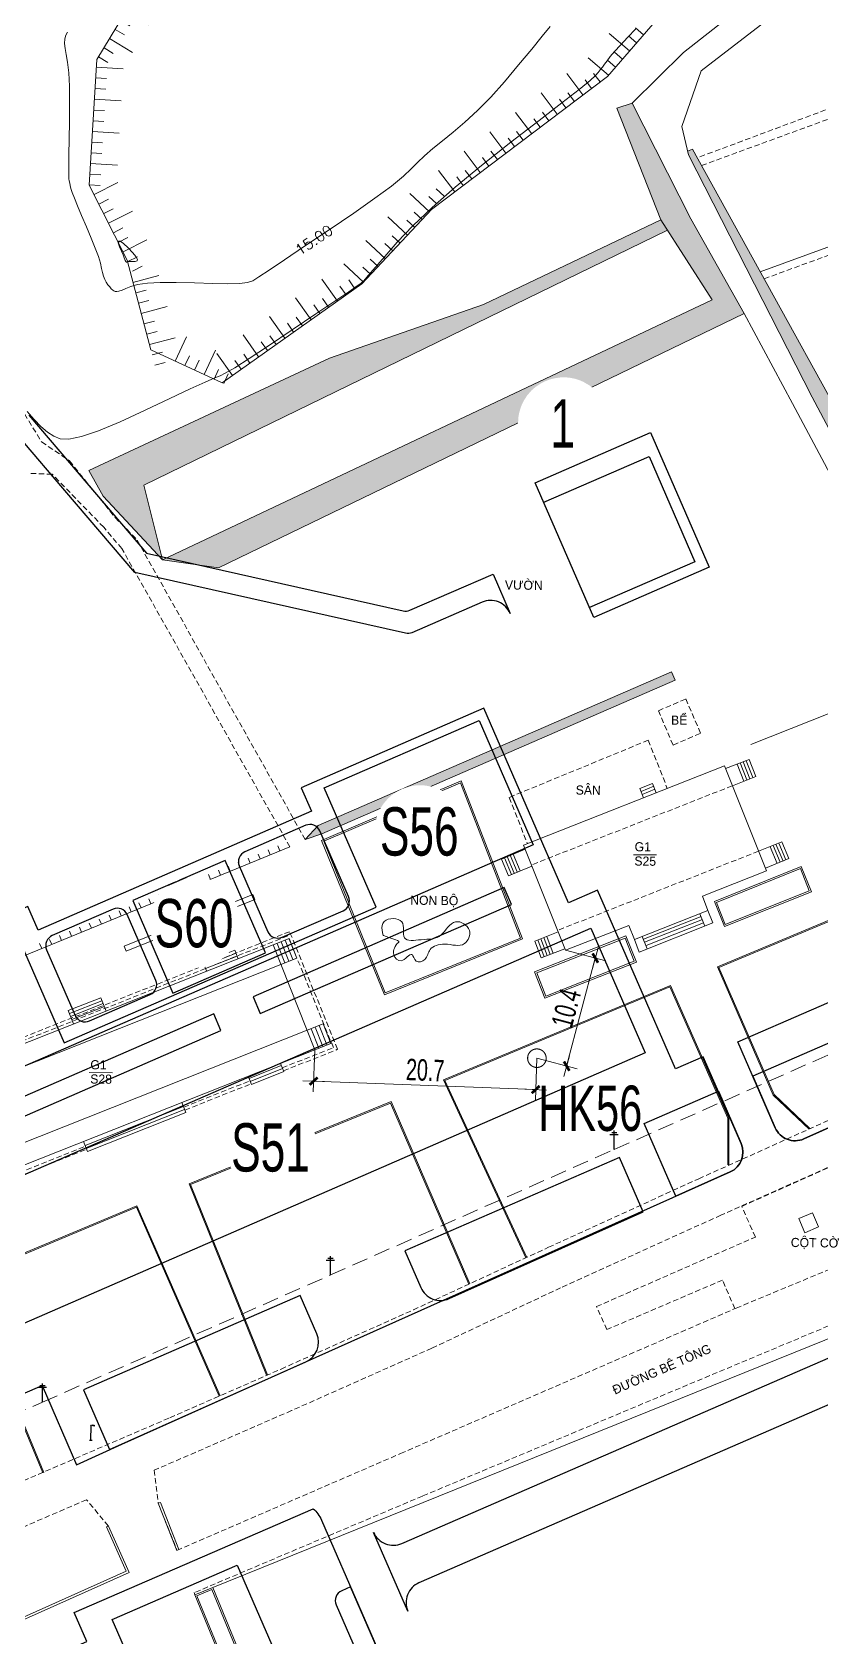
# Model space of a CAD drawing. Header units: inches. Extents: x 496359 to 501064, y 2374078 to 2377203.
# Drawn here: x 499998.1 to 500071.6, y 2376323.4 to 2376473 of the extents above; entities that cross this region are included whole.
import ezdxf
from ezdxf.enums import TextEntityAlignment as Align

# ---------------------------------------------------------------- set-up
doc = ezdxf.new("R2010")
doc.units = ezdxf.units.IN
doc.header["$MEASUREMENT"] = 0
doc.linetypes.add('DASHED', pattern=[0.75, 0.5, -0.25])
for name, color, linetype in [('cd', 7, 'Continuous'), ('chu', 6, 'Continuous'), ('MANH', 147, 'Continuous'), ('NOI', 2, 'Continuous'), ('thoai 5', 7, 'Continuous'), ('tl', 8, 'Continuous')]:
    doc.layers.add(name, color=color, linetype=linetype)
for name, color, linetype, lineweight in [('EG Text2', 7, 'Continuous', 18), ('ISO', 252, 'Continuous', 20), ('LC Dim', 8, 'Continuous', 18), ('LC Net dam 1', 30, 'Continuous', 30), ('LC Net manh', 239, 'Continuous', 5), ('manh1', 67, 'Continuous', 13)]:
    doc.layers.add(name, color=color, linetype=linetype, lineweight=lineweight)
doc.styles.add('dien giai', font='', dxfattribs={"width": 0.8})
doc.styles.add('EG Hai', font='')
doc.styles.get("Standard").update_dxf_attribs({"font": 'vnsimli.shx', "height": 2})
doc.styles.add('style1', font='')
doc.styles.get('dien giai').set_extended_font_data('.VnArial NarrowH')
doc.styles.get('EG Hai').set_extended_font_data('.VnArial NarrowH')
doc.styles.get('style1').set_extended_font_data('.VnAvantH')
doc.dimstyles.new('DIM300', dxfattribs={"dimscale": 0.5, "dimtxt": 2, "dimasz": 0.007, "dimexe": 1, "dimexo": 0, "dimgap": 0.4, "dimtad": 1, "dimtoh": 1, "dimdec": 1, "dimzin": 1, "dimdsep": 46, "dimtxsty": 'dien giai', "dimblk": 'rowdim', "dimcen": 2.5, "dimclrd": 256, "dimclre": 256, "dimclrt": 2, "dimazin": 0, "dimtfac": 1, "dimtdec": 1, "dimtix": 1, "dimtmove": 2, "dimatfit": 0, "dimldrblk": 'dot leader', "dimfxl": 2, "dimtolj": 1, "dimtzin": 0, "dimlwd": -1, "dimlwe": -1, "dimarcsym": 1})

# ---------------------------------------------------------------- blocks, each defined once
blk = doc.blocks.new('1')
at = {"layer": 'tl', "color": 250, "lineweight": 0}
blk.add_line((0, -0.5), (0, 0), dxfattribs=at)
blk = doc.blocks.new('t2')
at = {"layer": 'tl', "color": 250, "lineweight": 0}
for p, q in [((-2, 0), (-2, -1)), ((-1, 0), (-1, -1)), ((0, 0), (0, -2.5))]:
    blk.add_line(p, q, dxfattribs=at)
blk = doc.blocks.new('cdien')
at = {"layer": 'cd', "extrusion": (-0.000518657, 0.000768986, 1)}
for p, q in [((-0.46, 3.14, 0), (0.49, 3.14, 0)), ((0, 0), (0, 3.5, 0)), ((-0.8, 2.78, 0), (0.76, 2.78, 0))]:
    blk.add_line(p, q, dxfattribs=at)
blk = doc.blocks.new('chieusang')
at = {"layer": 'cd', "extrusion": (-0.000518657, 0.000768986, 1)}
for p, q in [((-0.2, 0, 0), (0.2, 0, 0)), ((-0.03, 2.38, 0), (0.1, 2.57, 0)), ((-0.03, 2.38, 0), (-0.03, 0.03, 0)), ((0.1, 2.57, 0), (0.34, 2.61, 0)), ((0.34, 2.44, 0), (0.34, 2.61, 0)), ((0.34, 2.61, 0), (0.56, 2.54, 0)), ((0.54, 2.37, 0), (0.34, 2.44, 0)), ((0.58, 2.47, 0), (0.54, 2.37, 0)), ((0.56, 2.54, 0), (0.58, 2.47, 0))]:
    blk.add_line(p, q, dxfattribs=at)
blk = doc.blocks.new('Nền HT mới')
at = {"layer": 'MANH', "lineweight": 0}
h = blk.add_hatch(dxfattribs=at)
h.set_pattern_fill('HONEY', color=8, scale=3, style=0)
h.set_pattern_definition([(0, (-498385.2992, -2376280.7748), (0.5625, 0.324759525), [0.375, -0.75]), (120, (-498385.2992, -2376280.7748), (-0.56249999877, 0.32475952713), [0.375, -0.75]), (60, (-498385.2992, -2376280.7748), (1.23e-09, 0.64951905213), [-0.75, 0.375])])
h.paths.add_polyline_path([(185.26, 166.03), (180.28, 174.87), (174.83, 185.66), (173.4, 185.17), (177.49, 174.77), (182.27, 167.3), (131.04, 143.06), (136.25, 142.31)])
h.paths.add_polyline_path([(178.11, 173.81), (177.49, 174.77), (160.95, 166.86), (146.6, 161.87), (124.16, 151.4), (125.5, 149), (131.04, 143.06), (129.29, 150.01)])
h = blk.add_hatch(dxfattribs=at)
h.set_pattern_fill('HONEY', color=8, scale=3, style=0)
h.set_pattern_definition([(0, (200.56042, 141.38282), (0.5625, 0.3247595), [0.375, -0.75]), (120, (200.56042, 141.38282), (-0.5625, 0.3247595), [0.375, -0.75]), (60, (200.56042, 141.38282), (1e-09, 0.649519), [-0.75, 0.375])])
h.paths.add_polyline_path([(267.55, 167.78), (263.92, 179.69), (263.36, 179.13), (265.52, 168.41), (201.35, 143.5), (180.43, 181.37), (179.98, 181.17), (180.06, 180.84), (191.61, 158.22), (197.64, 146.89), (200.56, 141.38)])
h = blk.add_hatch(dxfattribs=at)
h.set_pattern_fill('HONEY', color=8, scale=3, style=0)
h.set_pattern_definition([(0, (144.32475, 116.98203), (0.5625, 0.3247595), [0.375, -0.75]), (120, (144.32475, 116.98203), (-0.5625, 0.3247595), [0.375, -0.75]), (60, (144.32475, 116.98203), (1e-09, 0.649519), [-0.75, 0.375])])
h.paths.add_polyline_path([(178.83, 131.82), (178.48, 132.62), (145.54, 118.28), (144.32, 116.98), (145.89, 117.49)])
at = {"layer": 'chu', "color": 6, "lineweight": 0, "elevation": -28.38}
for points in [[(174.95, 115.55), (177.1, 115.53)], [(124.21, 95.22), (126.37, 95.2)]]:
    blk.add_lwpolyline(points, dxfattribs=at)
at = {"layer": 'MANH', "color": 3, "linetype": 'DASHED', "lineweight": 0, "elevation": -28.38}
for points in [[(127.24, 144.1), (125.55, 146.09), (120.76, 151.03), (118.65, 151.12)], [(115.43, 161.14), (119.76, 154.05), (122.36, 152.29), (126.62, 147), (128.62, 144.97)], [(116.69, 56.56), (131.71, 63.03), (142.08, 67.57), (154.42, 73.1), (167.02, 78.93), (181.02, 85.32), (193.82, 91.09), (206.39, 96.65), (218.78, 102.04), (232.2, 107.82), (246.18, 113.54), (258.58, 118.56), (269.62, 122.92), (280.04, 126.8), (338.39, 148.1)], [(142.91, 116.29), (127.24, 144.1)], [(144.32, 116.98), (128.62, 144.97)], [(281.81, 123.25), (270.9, 119.23), (260.65, 115.16), (247.18, 109.64), (234.16, 104.27), (219.66, 98.25), (208.12, 93.11), (195.09, 87.28), (183.09, 81.93), (168.15, 75.15), (156.14, 69.52), (143.07, 63.7), (130.27, 58.14)], [(130.27, 58.14), (130.64, 55.06), (132.38, 50.66), (153.22, 59.69), (184.51, 73.26), (201.7, 80.4), (221.52, 88.88), (239.04, 96.2), (244.13, 98.43), (261.59, 105.78), (275.54, 111.75)], [(277.16, 107.57), (263.72, 101.9), (245.49, 94.12), (240.6, 92.04), (223.36, 84.72), (204.18, 76.24), (155.28, 55.73), (133.99, 46.72), (134.04, 46.51)], [(123.95, 55.39), (118.13, 52.87), (106.01, 47.58), (93.26, 42.24), (82.62, 37.48), (79.36, 36.06)], [(125.99, 52.93), (123.95, 55.39)]]:
    blk.add_lwpolyline(points, dxfattribs=at)
at = {"layer": 'MANH', "lineweight": 0, "elevation": -28.38}
for points in [[(178.16, 194.66), (172.52, 188.15), (156.11, 175.74), (149.62, 168.81), (136.58, 159.57), (129.94, 162.65), (127.73, 171.02), (124.21, 178), (124.92, 189.71), (129.99, 198.13)], [(174.83, 185.66), (179.6, 190.38), (193.42, 201.27), (199.3, 200.78)], [(194.05, 198.55), (181.26, 188.68), (179.45, 183.48)], [(185.26, 166.03), (136.25, 142.31), (131.04, 143.06), (182.27, 167.3), (177.49, 174.77), (173.4, 185.17), (174.83, 185.66), (180.28, 174.87), (185.26, 166.03)], [(191.61, 158.22), (180.06, 180.84), (179.45, 183.48)], [(180.43, 181.37), (179.98, 181.17)], [(265.52, 168.41), (201.35, 143.5), (180.43, 181.37)], [(202.85, 175.8), (186.76, 169.92)], [(177.49, 174.77), (160.95, 166.86), (146.6, 161.87), (124.16, 151.4), (125.5, 149), (131.04, 143.06)], [(131.04, 143.06), (129.29, 150.01), (178.11, 173.81)], [(267.55, 167.78), (200.56, 141.38), (197.64, 146.89), (191.61, 158.22)], [(189.76, 157.64), (185.26, 166.03)], [(189.76, 157.64), (196.02, 145.91), (198.89, 140.6), (199.65, 137.44)], [(199.65, 137.44), (198.89, 137.08), (200.76, 131.73), (185.87, 125.83)], [(145.54, 118.28), (178.48, 132.62)], [(145.89, 117.49), (178.83, 131.82)], [(178.48, 132.62), (178.83, 131.82)], [(185.73, 124.43), (183.52, 123.59)], [(185.45, 124.32), (186.05, 122.74)], [(185.73, 124.43), (186.33, 122.85)], [(183.42, 123.84), (164.68, 116.45)], [(187.34, 114.03), (183.42, 123.84)], [(186.33, 122.85), (184.16, 121.98)], [(184.61, 124), (185.22, 122.41)], [(184.89, 124.11), (185.5, 122.52)], [(185.17, 124.22), (185.78, 122.63)], [(176.72, 122.2), (175.53, 121.74)], [(175.53, 121.74), (175.87, 120.86)], [(176.83, 121.93), (175.64, 121.46)], [(176.94, 121.65), (175.75, 121.18)], [(176.72, 122.2), (177.06, 121.33)], [(145.54, 118.28), (144.32, 116.98)], [(144.32, 116.98), (145.89, 117.49)], [(191.31, 89.95), (187.97, 93.11), (182.78, 105.08), (210.91, 116.86), (215.17, 106.11), (216.95, 101.25)], [(142.91, 116.29), (103.84, 100.27)], [(162.62, 115.14), (164.83, 116.08)], [(162.9, 115.26), (163.56, 113.71)], [(163.17, 115.38), (163.83, 113.83)], [(163.45, 115.5), (164.11, 113.94)], [(163.73, 115.61), (164.38, 114.06)], [(168.61, 106.64), (164.68, 116.45)], [(191.38, 90.02), (188.05, 93.17), (182.91, 105.02), (210.86, 116.73), (215.07, 106.07), (216.85, 101.21)], [(188.78, 116.75), (186.6, 115.88)], [(188.32, 114.73), (187.67, 116.28)], [(188.6, 114.85), (187.95, 116.4)], [(188.88, 114.96), (188.22, 116.52)], [(189.15, 115.08), (188.5, 116.63)], [(189.43, 115.2), (188.78, 116.75)], [(162.62, 115.14), (163.28, 113.59)], [(163.28, 113.59), (165.47, 114.48)], [(187.34, 114.03), (181.36, 111.67)], [(191.52, 112.1), (183.41, 108.85), (182.48, 111.18), (190.58, 114.44), (191.52, 112.1)], [(189.43, 115.2), (187.24, 114.28)], [(139.46, 111.84), (127.45, 107.01)], [(139.65, 111.38), (127.63, 106.55)], [(139.65, 111.38), (139.46, 111.84)], [(181.88, 110.34), (181.36, 111.67)], [(181.88, 110.34), (175.03, 107.64)], [(181.24, 109.8), (175.86, 107.68)], [(181.36, 109.5), (175.98, 107.38)], [(181.14, 110.05), (181.6, 108.88)], [(181.88, 110.35), (182.35, 109.18)], [(166.68, 102.17), (175.21, 105.54), (174.24, 107.97), (165.72, 104.61), (166.68, 102.17)], [(165.74, 107.5), (167.91, 108.37)], [(167.18, 106.24), (166.58, 107.82)], [(167.46, 106.35), (166.86, 107.93)], [(174.51, 108.96), (168.61, 106.64)], [(175.03, 107.64), (174.51, 108.96)], [(182.35, 109.18), (175.48, 106.47)], [(175.76, 107.93), (176.23, 106.76)], [(181.48, 109.19), (176.11, 107.07)], [(141.35, 107.14), (107.31, 93.64)], [(127.63, 106.55), (127.45, 107.01)], [(137.78, 106.64), (134.83, 105.47)], [(137.89, 106.37), (134.94, 105.19)], [(137.78, 106.64), (138.1, 105.84)], [(141.35, 107.14), (142.84, 107.72)], [(145.23, 97.36), (141.35, 107.14)], [(142.45, 105.47), (141.73, 107.28)], [(142.82, 105.61), (142.1, 107.43)], [(143.19, 105.76), (142.47, 107.58)], [(143.56, 105.91), (142.84, 107.72)], [(166.34, 105.92), (165.74, 107.5)], [(166.62, 106.03), (166.02, 107.6)], [(166.9, 106.14), (166.3, 107.71)], [(166.34, 105.92), (168.55, 106.77)], [(175.02, 107.64), (175.48, 106.47)], [(142.07, 105.32), (108.03, 91.82)], [(134.83, 105.47), (135.15, 104.67)], [(138, 106.09), (135.05, 104.92)], [(142.07, 105.32), (143.56, 105.91)], [(183.83, 86.62), (183.83, 91.01), (178.39, 103.34), (157.23, 94.54), (164.91, 77.95)], [(125.28, 102.21), (122.25, 101.01)], [(125.39, 101.93), (122.36, 100.73)], [(125.28, 102.21), (125.78, 100.96)], [(183.73, 86.62), (183.73, 90.99), (178.34, 103.21), (157.36, 94.49), (165, 77.99)], [(122.25, 101.01), (122.75, 99.76)], [(125.5, 101.66), (122.47, 100.45)], [(125.61, 101.38), (122.58, 100.17)], [(144.51, 99.17), (110.47, 85.67)], [(144.51, 99.17), (146, 99.76)], [(145.6, 97.5), (144.88, 99.32)], [(145.98, 97.65), (145.26, 99.47)], [(146.35, 97.8), (145.63, 99.62)], [(146.72, 97.95), (146, 99.76)], [(145.23, 97.36), (111.19, 83.86)], [(145.23, 97.36), (146.72, 97.95)], [(142.11, 95.88), (139.11, 94.69)], [(142.33, 95.32), (142.02, 96.08)], [(139.33, 94.13), (139.03, 94.9)], [(142.22, 95.6), (139.22, 94.41)], [(142.33, 95.32), (139.33, 94.13)], [(132.98, 92.07), (123.81, 88.43)], [(133.09, 91.79), (123.92, 88.16)], [(133.2, 91.51), (124.03, 87.88)], [(133.2, 91.51), (132.83, 92.44)], [(159.68, 75.53), (152.35, 92.52), (133.52, 84.84), (140.72, 66.99)], [(159.59, 75.49), (152.29, 92.39), (133.65, 84.78), (140.81, 67.03)], [(135.72, 47.21), (246.91, 92.15), (265.78, 45.87)], [(124.03, 87.88), (123.66, 88.8)], [(119.89, 57.89), (112.37, 75.98), (128.65, 82.81), (136.41, 65.09)], [(119.98, 57.93), (112.5, 75.93), (128.6, 82.68), (136.32, 65.05)], [(190.35, 81.61), (191.64, 82.16)], [(190.91, 80.29), (190.35, 81.61)], [(190.91, 80.29), (192.2, 80.83)], [(192.2, 80.83), (191.64, 82.16)], [(130.64, 55.06), (130.83, 55.14)], [(130.64, 55.06), (132.38, 50.66)], [(130.83, 55.14), (132.57, 50.73)], [(125.81, 52.85), (125.99, 52.93)], [(125.81, 52.85), (127.65, 48.71)], [(125.99, 52.93), (127.91, 48.61)], [(132.38, 50.66), (132.57, 50.74)], [(127.65, 48.71), (108.75, 40.27)], [(127.91, 48.61), (108.83, 40.09)], [(141.53, 28.26), (134.04, 46.51), (135.72, 47.21), (143.22, 28.95)], [(141.67, 28.32), (134.23, 46.43), (135.64, 47.01), (143.08, 28.89)]]:
    blk.add_lwpolyline(points, dxfattribs=at)
at = {"layer": 'MANH', "color": 1, "linetype": 'DASHED', "lineweight": 0, "ltscale": 3, "elevation": -28.38}
blk.add_lwpolyline([(92.05, 52.59), (119.84, 64.48), (146.69, 76.35), (173.15, 88.06), (201.06, 100.39), (229.35, 112.33), (266.95, 126.39), (296.55, 137.3), (334.39, 150.94), (394.99, 172.54), (493.57, 208.22), (554.51, 229.52), (562.77, 214.46), (570.46, 194.28), (580.63, 169.79), (591.55, 141.92), (602.45, 113.39), (610.19, 94.18)], dxfattribs=at)
at = {"layer": 'MANH', "linetype": 'DASHED', "lineweight": 0, "elevation": -28.38}
for points in [[(203.61, 176.08), (199.17, 187.38), (180.88, 180.55)], [(181.28, 179.83), (198.7, 186.21), (202.85, 175.8)], [(187.12, 169.27), (218.33, 180.67), (229.38, 154.38)], [(177.26, 128.98), (179.82, 130.08)], [(178.63, 125.78), (177.26, 128.98)], [(181.2, 126.88), (179.82, 130.08)], [(176.32, 126.23), (163.35, 120.89), (165.05, 116.59)], [(176.32, 126.23), (178.09, 121.74)], [(178.63, 125.78), (181.2, 126.88)], [(184.15, 121.98), (165.42, 114.59)], [(186.6, 115.88), (167.87, 108.49)], [(184.39, 73.21), (183.23, 75.87), (172.46, 71.25), (171.49, 73.4), (186.3, 79.89), (185.03, 82.74), (193.87, 86.7), (195.25, 83.71), (210.44, 90.14), (211.39, 87.81), (200.5, 83.17), (201.7, 80.4)]]:
    blk.add_lwpolyline(points, dxfattribs=at)
at = {"layer": 'MANH', "lineweight": 0, "elevation": -28.38}
for points in [[(151.72, 102.49), (164.59, 107.69), (158.89, 122.44), (145.86, 116.88)], [(151.8, 102.68), (164.4, 107.77), (158.8, 122.24), (146.06, 116.8)], [(191.33, 112.19), (183.5, 109.04), (182.67, 111.1), (190.5, 114.25)], [(166.77, 102.37), (175.01, 105.62), (174.16, 107.78), (165.92, 104.52)]]:
    blk.add_lwpolyline(points, close=True, dxfattribs=at)
at = {"layer": 'MANH', "color": 5, "linetype": 'DASHED', "lineweight": 0, "elevation": -28.38}
for points in [[(142.3, 95.38), (147.36, 97.4), (142.88, 108.37), (105.44, 93.52), (109.83, 82.44)], [(142.19, 95.66), (146.96, 97.56), (142.72, 107.98), (105.83, 93.35), (105.93, 93.09)], [(133.01, 92), (139.2, 94.47)], [(133.12, 91.72), (139.31, 94.19)], [(117.66, 85.88), (123.85, 88.35)], [(117.77, 85.6), (123.96, 88.07)]]:
    blk.add_lwpolyline(points, dxfattribs=at)
at = {"layer": 'manh1', "color": 1, "lineweight": 0, "elevation": -28.38}
for points in [[(122.18, 192.28), (122.02, 191.99), (121.93, 191.64), (121.91, 191.23), (121.96, 190.75), (122.06, 190.2), (122.19, 189.47), (122.29, 188.49), (122.35, 187.23), (122.37, 185.71), (122.36, 183.96), (122.34, 182.26), (122.31, 180.87), (122.3, 179.82), (122.3, 179.13), (122.3, 178.77), (122.31, 178.58), (122.34, 178.39), (122.38, 178.19), (122.43, 177.96), (122.5, 177.69), (122.62, 177.32), (122.82, 176.78), (123.11, 176.06), (123.49, 175.17), (123.94, 174.12), (124.39, 173.05), (124.76, 172.12), (125.05, 171.34), (125.24, 170.71), (125.36, 170.23), (125.44, 169.85), (125.54, 169.51), (125.65, 169.21), (125.79, 168.94), (125.95, 168.71), (126.11, 168.51), (126.26, 168.34), (126.39, 168.22), (126.51, 168.13), (126.62, 168.08), (126.77, 168.07), (126.97, 168.11), (127.26, 168.21), (127.62, 168.35), (128.07, 168.54), (128.71, 168.73), (129.62, 168.86), (130.82, 168.92), (132.3, 168.93), (134.01, 168.88), (135.71, 168.82), (137.11, 168.81), (138.2, 168.84), (138.95, 168.93), (139.44, 169.09), (140, 169.44), (140.97, 170.08), (142.39, 171.03), (144.28, 172.3), (146.57, 173.83), (148.88, 175.4), (150.83, 176.78), (152.37, 177.92), (153.49, 178.83), (154.22, 179.51), (154.8, 180.1), (155.45, 180.73), (156.22, 181.41), (157.12, 182.15), (158.13, 182.96), (159.23, 183.88), (160.4, 184.97), (161.63, 186.22), (162.92, 187.65), (164.23, 189.21), (165.45, 190.69), (166.43, 191.9), (167.16, 192.8)], [(118.42, 156.89), (119.07, 156.14), (119.7, 155.49), (120.31, 154.97), (120.89, 154.58), (121.49, 154.33), (122.29, 154.3), (123.47, 154.55), (125.06, 155.09), (127.07, 155.93), (129.42, 157.01), (131.73, 158.11), (133.61, 159), (135.01, 159.64), (135.91, 160.03), (136.4, 160.22), (136.88, 160.45), (137.76, 160.97), (139.1, 161.83), (140.91, 163.02), (143.12, 164.5), (145.32, 165.99), (147.1, 167.19), (148.39, 168.06), (149.19, 168.6), (149.56, 168.86), (149.79, 169.09), (150.21, 169.56), (150.86, 170.31), (151.76, 171.35), (152.92, 172.67), (154.38, 174.21), (156.17, 175.93), (158.31, 177.81), (160.77, 179.85), (163.51, 182), (166.14, 184.02), (168.27, 185.68), (169.86, 186.93), (170.89, 187.77), (171.41, 188.24), (171.65, 188.5), (171.84, 188.76), (172.04, 189.02), (172.25, 189.3), (172.48, 189.61), (172.77, 189.99), (173.18, 190.48), (173.72, 191.07), (174.38, 191.77), (175.16, 192.58)]]:
    blk.add_lwpolyline(points, dxfattribs=at)
at = {"layer": 'manh1', "lineweight": 0, "elevation": -28.38}
blk.add_lwpolyline([(127.57, 170.94), (127.58, 170.92), (127.59, 170.9), (127.59, 170.88), (127.61, 170.87), (127.62, 170.85), (127.63, 170.84), (127.64, 170.83), (127.64, 170.83), (127.65, 170.82), (127.66, 170.82), (127.68, 170.82), (127.69, 170.83), (127.72, 170.84), (127.75, 170.85), (127.81, 170.87), (127.92, 170.87), (128.07, 170.87), (128.27, 170.87), (128.49, 170.87), (128.66, 170.93), (128.69, 171.08), (128.55, 171.34), (128.26, 171.7), (127.83, 172.15), (127.4, 172.55), (127.09, 172.77), (126.93, 172.79), (126.91, 172.61), (127.03, 172.25), (127.21, 171.84), (127.35, 171.49), (127.46, 171.23), (127.53, 171.06), (127.56, 170.98)], close=True, dxfattribs=at)
at = {"layer": 'thoai 5', "lineweight": 0}
blk.add_open_spline([(151.62, 108, -0.14), (151.62, 108, -0.14), (150.97, 109.67, -0.17), (153.92, 109.7, -0.22), (153.11, 107.35, -0.12), (155.4, 107.7, -0.13), (157.13, 107.64, -0.18), (158.05, 109.82, -0.13), (160.06, 108.68, -0.13), (159.18, 106.72, -0.17), (157.5, 107.41, -0.13), (155.84, 106.96, -0.13), (155.72, 105.75, -0.12), (154.57, 105.35, -0.1), (154.32, 106.76, -0.09), (153.36, 105.21, -0.11), (152.28, 106.34, -0.12), (152.8, 107.19, -0.13), (153.2, 107.53, -0.14), (151.62, 108, -0.14)], degree=3, knots=[0.620483, 0.620483, 0.620483, 0.620483, 2.480439, 4.051881, 5.562407, 7.119505, 9.053176, 10.872121, 12.3844, 13.709772, 15.559094, 17.011659, 18.047028, 18.859286, 19.576248, 20.741766, 21.631115, 22.861005, 23.196042, 23.196042, 23.196042, 23.196042], dxfattribs=at)
at = {"layer": 'cd', "lineweight": 0}
for name, p, xscale, yscale, zscale, rotation in [('cdien', (173.15, 88.06, -1.39), 0.5, 0.5, 0.5, 0.152441407077486), ('cdien', (146.69, 76.35, -1.14), 0.5, 0.5, 0.5, 0.152441407077486), ('cdien', (119.84, 64.48, -0.89), 0.5, 0.5, 0.5, 0.152441407077486), ('chieusang', (124.35, 60.94, -0.7), 0.5499999999883585, 0.5499999999883585, 0.5499999999883585, 359.8380142929382)]:
    blk.add_blockref(name, p, dxfattribs=dict(at, xscale=xscale, yscale=yscale, zscale=zscale, rotation=rotation))
at = {"layer": 'NOI', "lineweight": 0}
for name, p, rotation in [('t2', (127.65, 194.24, -28.38), 58.94076310490851), ('t2', (174.57, 190.52, -28.38), 229.064834016005), ('t2', (126.1, 191.67, -28.38), 58.94076310490851), ('t2', (172.61, 188.25, -28.38), 229.064834016005), ('t2', (124.87, 189, -28.38), 86.54392687851336), ('t2', (170.23, 186.42, -28.38), 217.1045864758314), ('t2', (167.84, 184.61, -28.38), 217.1045864758314), ('t2', (124.69, 186.01, -28.38), 86.54392687851336), ('t2', (165.45, 182.8, -28.38), 217.1045864758314), ('t2', (163.05, 180.99, -28.38), 217.1045864758314), ('t2', (124.51, 183.01, -28.38), 86.54392687851336), ('t2', (160.66, 179.18, -28.38), 217.1045864758314), ('t2', (124.33, 180.02, -28.38), 86.54392687851336), ('t2', (158.27, 177.37, -28.38), 217.1045864758314), ('t2', (124.65, 177.13, -28.38), 116.7434680493342), ('t2', (155.91, 175.52, -28.38), 226.9009735433702), ('t2', (126, 174.45, -28.38), 116.7434680493342), ('t2', (153.86, 173.33, -28.38), 226.9009735433702), ('t2', (151.81, 171.14, -28.38), 226.9009735433702), ('t2', (127.35, 171.77, -28.38), 116.7434680493342), ('t2', (149.76, 168.95, -28.38), 226.9009735433702), ('t2', (128.28, 168.93, -28.38), 104.8049556819816), ('t2', (147.34, 167.19, -28.38), 215.3104032612427), ('t2', (144.89, 165.45, -28.38), 215.3104032612427), ('t2', (129.05, 166.03, -28.38), 104.8049556819816), ('t2', (142.44, 163.72, -28.38), 215.3104032612427), ('t2', (139.99, 161.99, -28.38), 215.3104032612427), ('t2', (129.81, 163.13, -28.38), 104.8049556819816), ('t2', (132.21, 161.6, -28.38), 155.1010960210444), ('t2', (137.55, 160.25, -28.38), 215.3104032612427), ('t2', (134.93, 160.33, -28.38), 155.1010960210444), ('1', (140.13, 115.15, -1.5), 202.2875980366736), ('1', (141.06, 115.53, -1.5), 202.2875980366736), ('1', (141.98, 115.91, -1.5), 202.2875980366736), ('1', (136.43, 113.63, -1.5), 202.2875980366736), ('1', (137.35, 114.01, -1.5), 202.2875980366736), ('1', (138.28, 114.39, -1.5), 202.2875980366736), ('1', (139.21, 114.77, -1.5), 202.2875980366736), ('1', (132.73, 112.11, -1.5), 202.2875980366736), ('1', (133.65, 112.49, -1.5), 202.2875980366736), ('1', (134.58, 112.87, -1.5), 202.2875980366736), ('1', (135.5, 113.25, -1.5), 202.2875980366736), ('1', (129.03, 110.6, -1.5), 202.2875980366736), ('1', (129.95, 110.98, -1.5), 202.2875980366736), ('1', (130.88, 111.35, -1.5), 202.2875980366736), ('1', (131.8, 111.73, -1.5), 202.2875980366736), ('1', (125.33, 109.08, -1.5), 202.2875980366736), ('1', (126.25, 109.46, -1.5), 202.2875980366736), ('1', (127.18, 109.84, -1.5), 202.2875980366736), ('1', (128.1, 110.22, -1.5), 202.2875980366736), ('1', (121.63, 107.56, -1.5), 202.2875980366736), ('1', (122.55, 107.94, -1.5), 202.2875980366736), ('1', (123.48, 108.32, -1.5), 202.2875980366736), ('1', (124.4, 108.7, -1.5), 202.2875980366736), ('1', (119.77, 106.8, -1.5), 202.2875980366736), ('1', (120.7, 107.18, -1.5), 202.2875980366736)]:
    blk.add_blockref(name, p, dxfattribs=dict(at, rotation=rotation))
at = {"layer": 'chu', "color": 6, "lineweight": 0, "style": 'style1'}
for s, rotation, p in [('V¦êN', 359.2672, (162.95, 140.29, -28.38)), ('s©n', 359.2672, (169.55, 121.16, -28.38)), ('S25', 359.2672, (175.02, 114.54, -28.38)), ('G1', 359.2672, (175.04, 115.87, -28.38)), ('non bé', 359.2672, (154.12, 110.89, -28.38)), ('G1', 359.2672, (124.3, 95.54, -28.38)), ('S28', 359.2672, (124.29, 94.21, -28.38)), ('CéT Cê', 359.2672, (189.6, 78.96, -28.38)), ('§¦êNG B£ T¤NG', 23.7098, (173.21, 65.18, -28.38))]:
    blk.add_text(s, height=0.85, rotation=rotation, dxfattribs=at).set_placement(p)
blk.add_text('BÓ', height=0.85, dxfattribs=at).set_placement((178.44, 127.68, -28.38))
at = {"layer": 'manh1', "lineweight": 0}
blk.add_text('15.00', height=1, rotation=33.8713, dxfattribs=at).set_placement((145.15, 172.88, -28.38), align=Align.MIDDLE)
blk = doc.blocks.new('rowdim')
blk.add_line((-200, 0), (200, 0))
at = {"const_width": 50}
blk.add_lwpolyline([(-71, -71), (71, 71)], dxfattribs=at)
blk = doc.blocks.new('*D479')
at = {"layer": 'Defpoints', "color": 0, "transparency": 16777216}
for p in [(500024.43, 2376378.13), (500045.14, 2376377.34), (500045.02, 2376374.41)]:
    blk.add_point(p, dxfattribs=at)
at = {"layer": 'LC Dim', "transparency": 16777216}
for p, q in [((500024.43, 2376378.13), (500024.28, 2376374.2)), ((500045.14, 2376377.34), (500044.99, 2376373.41)), ((500024.32, 2376375.2), (500045.02, 2376374.41))]:
    blk.add_line(p, q, dxfattribs=at)
at = {"layer": 'LC Dim', "transparency": 16777216, "xscale": 0.005, "yscale": 0.005, "zscale": 0.005}
for p, rotation in [((500024.32, 2376375.2), 177.8081026552369), ((500045.02, 2376374.41), 357.8081026552369)]:
    blk.add_blockref('rowdim', p, dxfattribs=dict(at, rotation=rotation))
at = {"layer": 'LC Dim', "color": 2, "transparency": 16777216, "insert": (500034.72, 2376376.22), "char_height": 2, "attachment_point": 5, "rotation": 357.8081, "style": 'dien giai'}
blk.add_mtext('\\A1;20.7', dxfattribs=at)
blk = doc.blocks.new('dot leader')
at = {"const_width": 50}
blk.add_lwpolyline([(-25, 0, 1), (25, 0, 1)], format="xyb", close=True, dxfattribs=at)
blk = doc.blocks.new('*D480')
at = {"layer": 'Defpoints', "color": 0, "transparency": 16777216}
for p in [(500047.8, 2376387.41), (500045.14, 2376377.34), (500047.91, 2376376.6)]:
    blk.add_point(p, dxfattribs=at)
at = {"layer": 'LC Dim', "transparency": 16777216}
for p, q in [((500047.8, 2376387.41), (500051.55, 2376386.42)), ((500050.58, 2376386.67), (500047.91, 2376376.61)), ((500045.14, 2376377.34), (500048.88, 2376376.35))]:
    blk.add_line(p, q, dxfattribs=at)
at = {"layer": 'LC Dim', "transparency": 16777216, "xscale": 0.005, "yscale": 0.005, "zscale": 0.005}
for p, rotation in [((500050.58, 2376386.68), 75.16903036881958), ((500047.91, 2376376.6), 255.1690303688196)]:
    blk.add_blockref('rowdim', p, dxfattribs=dict(at, rotation=rotation))
at = {"layer": 'LC Dim', "color": 2, "transparency": 16777216, "insert": (500047.87, 2376382), "char_height": 2, "attachment_point": 5, "rotation": 75.169, "style": 'dien giai'}
blk.add_mtext('\\A1;10.4', dxfattribs=at)

msp = doc.modelspace()

# ---------------------------------------------------------------- linework, layer by layer
at = {"layer": 'LC Net dam 1'}
msp.add_lwpolyline([(499997.76, 2376437.31), (500001.56, 2376432.86), (500008.73, 2376424.44), (500032.67, 2376419.06, 0.159215), (500033.29, 2376419.12), (500041.06, 2376422.5)], format="xyb", dxfattribs=at)
for points in [[(500157.72, 2376419.28), (500158.96, 2376416.01), (500146.21, 2376411.18), (500149.74, 2376403.06), (500107.56, 2376386.62), (500070.01, 2376369.81, -0.417297), (500067.36, 2376370.84), (500063.86, 2376378.86), (500084.47, 2376387.83), (500076.42, 2376406.34), (500141.18, 2376434.52), (500149.21, 2376416.06)], [(500065.26, 2376375.66), (500067.36, 2376370.84, 0.41742), (500070.01, 2376369.81), (500092.97, 2376380.09), (500090.18, 2376386.5)], [(500062.05, 2376374.26), (500064.18, 2376369.37, -0.41111), (500063.16, 2376366.74), (500058.09, 2376364.47), (500055.14, 2376371.25)], [(500052.84, 2376368.07), (500032.83, 2376359.36), (500034.32, 2376355.94, 0.417311), (500036.97, 2376354.91), (500055.04, 2376363.01)], [(500127.77, 2376303.71, 0.414214), (500128.81, 2376306.35), (500106.46, 2376357.69, 0.414214), (500103.83, 2376358.73), (500034.14, 2376328.4, 0.414214), (500033.11, 2376325.77), (500029.91, 2376333.11, 0.414214), (500032.55, 2376332.07), (500107.74, 2376364.79), (500132.48, 2376307.94, 0.414214), (500135.11, 2376306.91)], [(500023.6, 2376349.02, 0.411123), (500024.62, 2376351.64), (500023.07, 2376355.2), (500002.86, 2376346.41), (500005.28, 2376340.84)], [(500024.28, 2376335.32, -0.110478), (500025.05, 2376334.26), (500051.39, 2376273.74, -0.414214), (500049.83, 2376269.8), (500030.05, 2376261.19), (500029.1, 2376263.37), (500010.94, 2376255.47), (500003.53, 2376272.51), (500005.72, 2376273.46), (499994.63, 2376298.93), (499992.44, 2376297.98), (499985.03, 2376315.02), (500003.18, 2376322.92), (500002, 2376325.63)], [(500036.47, 2376308.02), (500027.76, 2376328.03), (500026.94, 2376327.67, 0.414214), (500026.42, 2376326.35), (500034.33, 2376308.18, 0.414214), (500035.65, 2376307.66)]]:
    msp.add_lwpolyline(points, format="xyb", close=True, dxfattribs=at)
for points in [[(500019.35, 2376381.5), (500042.76, 2376391.69), (500042.08, 2376393.25), (500018.67, 2376383.06)], [(500017.18, 2376330.05), (500043.77, 2376268.95), (500032.14, 2376263.89), (500005.55, 2376324.99)]]:
    msp.add_lwpolyline(points, close=True, dxfattribs=at)
at = {"layer": 'LC Net dam 1', "const_width": 0.1}
msp.add_lwpolyline([(500044.27, 2376377.34, 1), (500046, 2376377.34, 1)], format="xyb", close=True, dxfattribs=at)

# ---------------------------------------------------------------- block references
at = {"layer": 'LC Net manh'}
msp.add_blockref('Nền HT mới', (499879.2, 2376280.77, 2.92), dxfattribs=at)

# ---------------------------------------------------------------- texts
at = {"layer": 'EG Text2', "style": 'EG Hai', "width": 0.8}
msp.add_text('hk56', height=4.224, rotation=0, dxfattribs=at).set_placement((500050.11, 2376372.67, -25.45), align=Align.MIDDLE_CENTER)

# ---------------------------------------------------------------- dimensions: what is measured, and where the dimension line sits
at = {"layer": 'LC Dim'}
for p1, distance, picture, middle in [((500047.8, 2376387.41, -25.45), 2.87, '*D480', (500047.87, 2376382, -25.45)), ((500024.43, 2376378.13, -25.45), -2.93, '*D479', (500034.72, 2376376.22, -25.45))]:
    dim = msp.add_aligned_dim(p1=p1, p2=(500045.14, 2376377.34, -25.45), distance=distance, dimstyle='DIM300', override={"dimscale": 1, "dimasz": 0.005, "dimpost": ''}, dxfattribs=at)
    dim.commit()
    dim.dimension.update_dxf_attribs({"geometry": picture, "text_midpoint": middle})

# ---------------------------------------------------------------- next in the draw order: wipeouts: each hides what was drawn before it
at = {"ltscale": 500}
for points in [[(500044.63, 2376433.61), (500044.16, 2376434.16), (500043.91, 2376434.56), (500043.68, 2376435.05), (500043.51, 2376435.58), (500043.41, 2376436.07), (500043.38, 2376436.51), (500043.4, 2376437.04), (500043.46, 2376437.44), (500043.62, 2376438.02), (500043.75, 2376438.33), (500043.97, 2376438.76), (500044.23, 2376439.16), (500044.61, 2376439.6), (500045.02, 2376439.96), (500045.49, 2376440.27), (500045.95, 2376440.5), (500046.38, 2376440.66), (500046.78, 2376440.76), (500047.28, 2376440.83), (500047.72, 2376440.85), (500048.13, 2376440.82), (500048.67, 2376440.72), (500049.08, 2376440.59), (500049.46, 2376440.43), (500050.05, 2376440.08), (500050.31, 2376439.88), (500050.61, 2376439.61), (500050.86, 2376439.34), (500051.13, 2376438.99), (500051.37, 2376438.58), (500051.53, 2376438.24), (500051.66, 2376437.88), (500051.78, 2376437.43), (500051.84, 2376437.03), (500051.85, 2376436.45), (500051.8, 2376435.9), (500051.7, 2376435.46), (500051.58, 2376435.11), (500051.39, 2376434.67), (500051.17, 2376434.29), (500050.96, 2376434), (500050.62, 2376433.62), (500050.36, 2376433.38), (500049.95, 2376433.07), (500049.67, 2376432.9), (500049.42, 2376432.77), (500049.12, 2376432.65), (500048.77, 2376432.53), (500048.44, 2376432.45), (500048.09, 2376432.4), (500047.74, 2376432.37), (500047.45, 2376432.37), (500047.02, 2376432.41), (500046.65, 2376432.48), (500046.25, 2376432.6), (500045.85, 2376432.76), (500045.38, 2376433.01), (500045.16, 2376433.16), (500044.85, 2376433.4)], [(500031.25, 2376395.56), (500030.79, 2376396.11), (500030.54, 2376396.51), (500030.3, 2376397), (500030.13, 2376397.53), (500030.04, 2376398.02), (500030.01, 2376398.46), (500030.03, 2376398.99), (500030.09, 2376399.39), (500030.25, 2376399.97), (500030.37, 2376400.28), (500030.6, 2376400.72), (500030.86, 2376401.11), (500031.24, 2376401.55), (500031.65, 2376401.91), (500032.12, 2376402.23), (500032.57, 2376402.46), (500033.01, 2376402.61), (500033.4, 2376402.71), (500033.91, 2376402.79), (500034.34, 2376402.8), (500034.75, 2376402.77), (500035.29, 2376402.67), (500035.71, 2376402.54), (500036.09, 2376402.38), (500036.68, 2376402.03), (500036.94, 2376401.83), (500037.23, 2376401.56), (500037.49, 2376401.29), (500037.75, 2376400.94), (500038, 2376400.53), (500038.16, 2376400.19), (500038.29, 2376399.84), (500038.4, 2376399.38), (500038.46, 2376398.98), (500038.48, 2376398.4), (500038.42, 2376397.85), (500038.32, 2376397.42), (500038.21, 2376397.06), (500038.01, 2376396.62), (500037.79, 2376396.24), (500037.59, 2376395.95), (500037.25, 2376395.57), (500036.99, 2376395.33), (500036.58, 2376395.02), (500036.3, 2376394.85), (500036.05, 2376394.73), (500035.74, 2376394.6), (500035.4, 2376394.48), (500035.06, 2376394.4), (500034.71, 2376394.35), (500034.36, 2376394.32), (500034.08, 2376394.33), (500033.64, 2376394.37), (500033.28, 2376394.43), (500032.87, 2376394.55), (500032.48, 2376394.71), (500032, 2376394.96), (500031.78, 2376395.11), (500031.48, 2376395.35)], [(500010.25, 2376386.99), (500009.79, 2376387.54), (500009.53, 2376387.94), (500009.3, 2376388.43), (500009.13, 2376388.96), (500009.04, 2376389.45), (500009.01, 2376389.9), (500009.03, 2376390.42), (500009.09, 2376390.83), (500009.24, 2376391.4), (500009.37, 2376391.72), (500009.59, 2376392.15), (500009.86, 2376392.55), (500010.24, 2376392.98), (500010.64, 2376393.34), (500011.12, 2376393.66), (500011.57, 2376393.89), (500012.01, 2376394.05), (500012.4, 2376394.15), (500012.91, 2376394.22), (500013.34, 2376394.23), (500013.75, 2376394.2), (500014.29, 2376394.1), (500014.7, 2376393.97), (500015.09, 2376393.81), (500015.67, 2376393.46), (500015.93, 2376393.27), (500016.23, 2376393), (500016.49, 2376392.72), (500016.75, 2376392.37), (500017, 2376391.96), (500017.16, 2376391.62), (500017.28, 2376391.27), (500017.4, 2376390.82), (500017.46, 2376390.41), (500017.48, 2376389.83), (500017.42, 2376389.28), (500017.32, 2376388.85), (500017.21, 2376388.5), (500017.01, 2376388.05), (500016.79, 2376387.67), (500016.58, 2376387.39), (500016.25, 2376387), (500015.98, 2376386.76), (500015.57, 2376386.45), (500015.3, 2376386.29), (500015.04, 2376386.16), (500014.74, 2376386.03), (500014.39, 2376385.91), (500014.06, 2376385.83), (500013.71, 2376385.78), (500013.36, 2376385.76), (500013.07, 2376385.76), (500012.64, 2376385.8), (500012.28, 2376385.87), (500011.87, 2376385.98), (500011.48, 2376386.14), (500011, 2376386.4), (500010.78, 2376386.54), (500010.47, 2376386.78)], [(500017.38, 2376366.09), (500016.92, 2376366.64), (500016.66, 2376367.04), (500016.43, 2376367.53), (500016.26, 2376368.06), (500016.17, 2376368.55), (500016.13, 2376368.99), (500016.16, 2376369.52), (500016.22, 2376369.92), (500016.37, 2376370.5), (500016.5, 2376370.81), (500016.72, 2376371.25), (500016.99, 2376371.64), (500017.37, 2376372.08), (500017.77, 2376372.44), (500018.24, 2376372.76), (500018.7, 2376372.98), (500019.14, 2376373.14), (500019.53, 2376373.24), (500020.04, 2376373.32), (500020.47, 2376373.33), (500020.88, 2376373.3), (500021.42, 2376373.2), (500021.83, 2376373.07), (500022.22, 2376372.91), (500022.8, 2376372.56), (500023.06, 2376372.36), (500023.36, 2376372.09), (500023.62, 2376371.82), (500023.88, 2376371.47), (500024.13, 2376371.06), (500024.29, 2376370.72), (500024.41, 2376370.36), (500024.53, 2376369.91), (500024.59, 2376369.51), (500024.61, 2376368.93), (500024.55, 2376368.38), (500024.45, 2376367.95), (500024.34, 2376367.59), (500024.14, 2376367.15), (500023.92, 2376366.77), (500023.71, 2376366.48), (500023.38, 2376366.1), (500023.11, 2376365.86), (500022.7, 2376365.55), (500022.42, 2376365.38), (500022.17, 2376365.25), (500021.87, 2376365.13), (500021.52, 2376365.01), (500021.19, 2376364.93), (500020.84, 2376364.88), (500020.49, 2376364.85), (500020.2, 2376364.86), (500019.77, 2376364.9), (500019.41, 2376364.96), (500019, 2376365.08), (500018.61, 2376365.24), (500018.13, 2376365.49), (500017.91, 2376365.64), (500017.6, 2376365.88)]]:
    msp.add_wipeout(points, dxfattribs=at).translate(0, 0, -292.38).dxf.layer = 'ISO'

# ---------------------------------------------------------------- next in the draw order: linework, layer by layer
at = {"layer": 'LC Net dam 1'}
msp.add_lwpolyline([(500041.06, 2376422.5), (500042.65, 2376418.83), (500042.65, 2376418.83, 0.414215), (500040.02, 2376419.87), (500033.49, 2376417.02, -0.159215), (500032.87, 2376416.97), (500007.64, 2376422.64), (500000.04, 2376431.56), (499996.11, 2376436.16)], format="xyb", dxfattribs=at)
for points in [[(500050.45, 2376418.46), (500044.98, 2376431.02), (500055.71, 2376435.69), (500061.18, 2376423.13)], [(500001.05, 2376378.77), (500030.16, 2376391.44), (500025.31, 2376402.57), (500039.74, 2376408.85), (500044.8, 2376397.24), (499986.83, 2376372.02), (499981.77, 2376383.62), (499996.21, 2376389.91)], [(500007.46, 2376392.04), (500011.21, 2376383.42), (500019.83, 2376387.17), (500016.08, 2376395.79)], [(500055.22, 2376377.83), (499994.13, 2376351.24), (499989.07, 2376362.87), (500050.16, 2376389.46)], [(500015.01, 2376381.47), (499991.6, 2376371.28), (499992.28, 2376369.72), (500015.68, 2376379.91)]]:
    msp.add_lwpolyline(points, close=True, dxfattribs=at)
msp.add_lwpolyline([(500045.78, 2376429.19), (500055.59, 2376433.46), (500059.86, 2376423.65), (500050.05, 2376419.38)], dxfattribs=at)
for points in [[(500060.65, 2376377.47), (500058.05, 2376376.34), (500050.8, 2376393.01), (500048.09, 2376391.83), (500040.19, 2376409.98), (500023.15, 2376402.57), (500024.11, 2376400.38), (499998.63, 2376389.29), (499997.68, 2376391.48), (499980.64, 2376384.07), (499988.54, 2376365.91), (499986.04, 2376364.82), (499993.29, 2376348.15), (499965.85, 2376336.35), (499967.25, 2376333.14), (499999.01, 2376346.8), (500002.22, 2376339.42), (500006.45, 2376341.35), (500063.16, 2376366.74, 0.411137), (500064.18, 2376369.37)], [(500017.39, 2376395.28), (500020.06, 2376389.14, 0.414214), (500021.38, 2376388.62), (500027.06, 2376391.09, 0.414214), (500027.57, 2376392.41), (500024.9, 2376398.54, 0.414214), (500023.59, 2376399.06), (500017.91, 2376396.59, 0.414214)], [(499999.43, 2376387.46), (500002.1, 2376381.32, 0.414214), (500003.42, 2376380.81), (500009.09, 2376383.28, 0.414214), (500009.61, 2376384.59), (500006.94, 2376390.73, 0.414214), (500005.63, 2376391.24), (499999.95, 2376388.77, 0.414214)]]:
    msp.add_lwpolyline(points, format="xyb", close=True, dxfattribs=at)

# ---------------------------------------------------------------- next in the draw order: texts
at = {"layer": 'EG Text2', "style": 'EG Hai', "width": 0.8}
for s, p in [('1', (500047.54, 2376436.54, -292.38)), ('S56', (500034.17, 2376398.49, -292.38)), ('S60', (500013.17, 2376389.93, -292.38)), ('s51', (500020.3, 2376369.02, -292.38))]:
    msp.add_text(s, height=4.5, rotation=0, dxfattribs=at).set_placement(p, align=Align.MIDDLE_CENTER)

doc.saveas('drawing.dxf')
